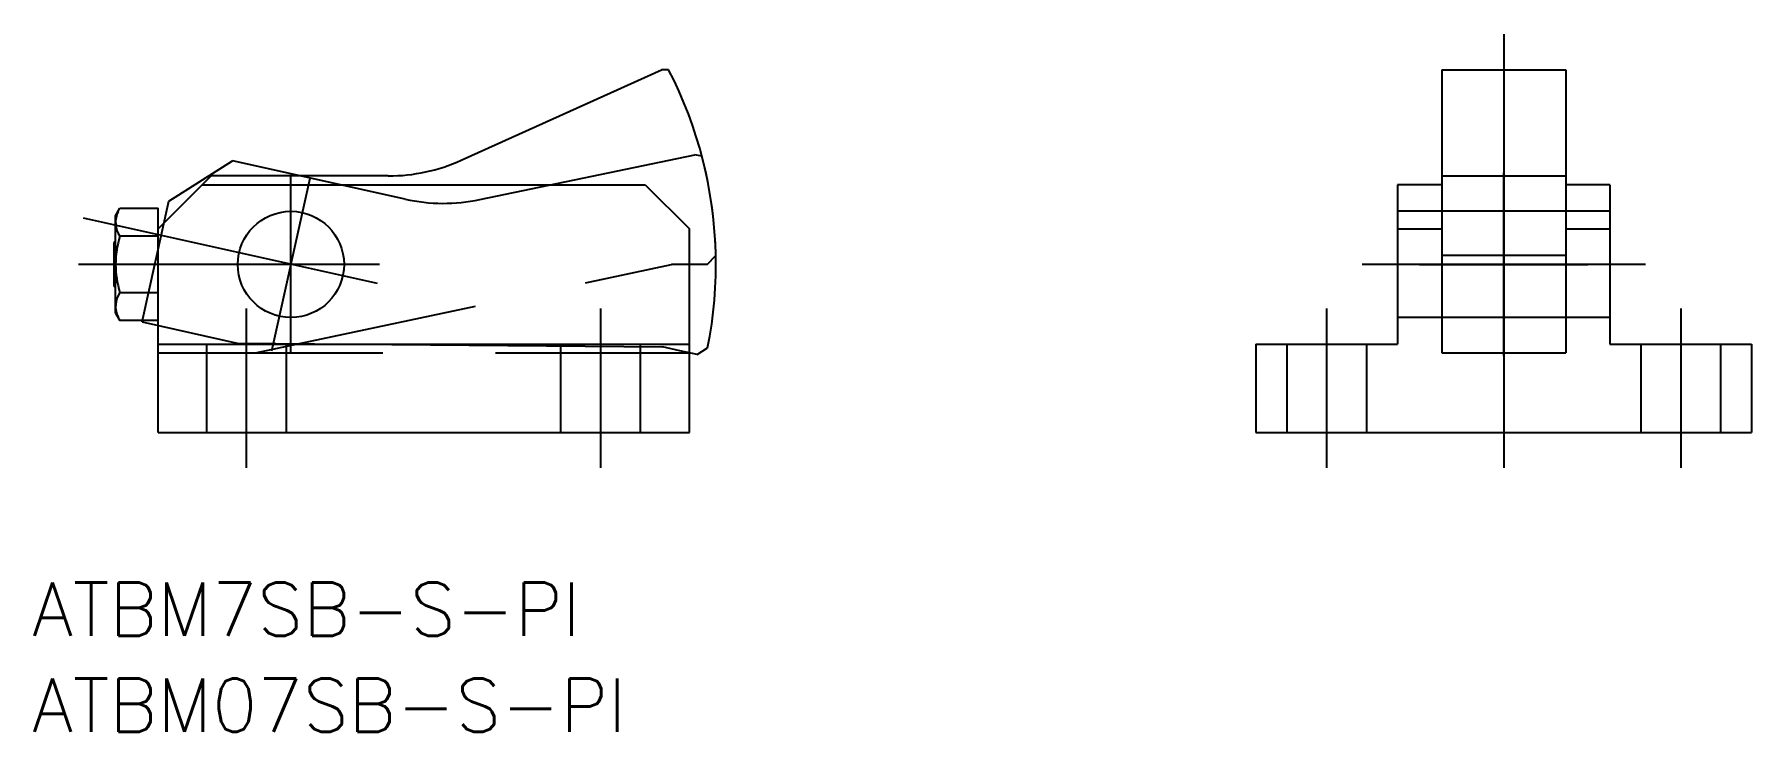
# Model space of a CAD drawing. Extents: x -14.5 to 82.5, y -26.4 to 13.
import ezdxf

# ---------------------------------------------------------------- set-up
doc = ezdxf.new("R2010")
doc.units = 0
for name, pattern in [('CENTER', [50.8, 31.75, -6.35, 6.35, -6.35]), ('DASHED', [19.05, 12.7, -6.35]), ('PHANTOM', [63.5, 31.75, -6.35, 6.35, -6.35, 6.35, -6.35])]:
    doc.linetypes.add(name, pattern=pattern)
doc.layers.get('0').update_dxf_attribs({"linetype": 'CONTINUOUS'})
doc.layers.add('CENTER', color=1, linetype='CENTER')
doc.styles.get("Standard").update_dxf_attribs({"font": 'txt.shx', "height": 3, "bigfont": 'bigfont.shx'})

# ---------------------------------------------------------------- blocks, each defined once
blk = doc.blocks.new('*U4')
at = {"color": 7, "linetype": 'CONTINUOUS'}
blk.add_text('ATBM7SB-S-PI', height=3, dxfattribs=at).set_placement((-14.617, -20.98))
blk = doc.blocks.new('*U5')
at = {"color": 7, "linetype": 'CONTINUOUS'}
blk.add_text('ATBM07SB-S-PI', height=3, dxfattribs=at).set_placement((-14.617, -26.404))

msp = doc.modelspace()

# ---------------------------------------------------------------- linework, layer by layer
at = {"color": 7, "linetype": 'CONTINUOUS'}
for p, q in [((9.619, 5.887), (20.931, 11)), ((21.331, 11), (20.931, 11)), ((64.989, 11), (64.989, -5)), ((64.989, 11), (71.989, 11)), ((71.989, 11), (71.989, -5)), ((-7.5, 2), (-4.5, 5)), ((5.5, 5), (-4.5, 5)), ((-5, 4.5), (20, 4.5)), ((20, 4.5), (22.5, 2)), ((62.489, 4.5), (62.489, -4.5)), ((64.989, 4.5), (62.489, 4.5)), ((74.489, 4.5), (71.989, 4.5)), ((74.489, 4.5), (74.489, -4.5)), ((-9.9, 2.75), (-9.654, 3.175)), ((-9.654, 3.175), (-7.5, 3.175)), ((-7.5, -9.5), (-7.5, 3.175)), ((-9.9, -2.75), (-9.9, 2.75)), ((22.5, -9.5), (22.5, 2)), ((62.489, 2), (64.989, 2)), ((71.989, 2), (74.489, 2)), ((-9.9, 1.33), (-10, 1.23)), ((-10, 1.23), (-10, -1.229)), ((-7.5, 1.588), (-9.654, 1.588)), ((23.5, 0), (22.5, 0)), ((23.5, 0), (23.995, 0.495)), ((71.989, 0.495), (64.989, 0.495)), ((-10, -1.229), (-9.9, -1.329)), ((-9.654, -1.588), (-7.5, -1.588)), ((-9.9, -2.75), (-9.654, -3.175)), ((-7.5, -3.175), (-9.654, -3.175)), ((-7.5, -4.5), (22.5, -4.5)), ((54.489, -4.5), (62.489, -4.5)), ((54.489, -4.5), (54.489, -9.5)), ((74.489, -4.5), (82.489, -4.5)), ((82.489, -4.5), (82.489, -9.5)), ((64.989, -5), (71.989, -5)), ((-7.5, -9.5), (22.5, -9.5)), ((54.489, -9.5), (82.489, -9.5))]:
    msp.add_line(p, q, dxfattribs=at)
at = {"color": 3, "linetype": 'PHANTOM'}
for p, q in [((-6.888, 3.579), (-3.308, 5.857)), ((6.454, 3.688), (-3.308, 5.857)), ((10.667, 3.661), (22.819, 6.198)), ((23.209, 6.111), (22.819, 6.198)), ((-1.085, -4.881), (1.085, 4.881)), ((-8.406, -3.254), (-6.888, 3.579)), ((4.881, -1.085), (-11.714, 2.603)), ((-8.406, -3.254), (-3.037, -4.447)), ((-3.037, -4.447), (20.988, -4.664)), ((21.964, -4.881), (20.988, -4.664)), ((22.94, -5.098), (23.531, -4.722)), ((22.94, -5.098), (21.964, -4.881))]:
    msp.add_line(p, q, dxfattribs=at)
at = {"color": 3, "linetype": 'DASHED'}
for p, q in [((64.989, 5), (71.989, 5)), ((74.489, 3), (62.489, 3)), ((-2, -5), (21.5, 0)), ((22.5, 0), (21.5, 0)), ((74.489, -3), (62.489, -3)), ((-4.75, -9.5), (-4.75, -4.5)), ((-0.25, -9.5), (-0.25, -4.5)), ((15.25, -9.5), (15.25, -4.5)), ((19.75, -9.5), (19.75, -4.5)), ((56.239, -4.5), (56.239, -9.5)), ((60.739, -4.5), (60.739, -9.5)), ((76.239, -4.5), (76.239, -9.5)), ((80.739, -4.5), (80.739, -9.5)), ((-7.5, -5), (22.5, -5))]:
    msp.add_line(p, q, dxfattribs=at)
at = {"color": 3, "linetype": 'CONTINUOUS'}
for p, q in [((-9.9, 1.23), (-10, 1.23)), ((-9.9, -1.229), (-10, -1.229))]:
    msp.add_line(p, q, dxfattribs=at)
at = {"color": 7, "linetype": 'CONTINUOUS'}
msp.add_circle((0, 0), 3, dxfattribs=at)
for centre, radius, start, end in [((0, 0), 24, 1.18156, 27.27961), ((5.5, 15), 10, 270, 294.32079), ((-8.494, 2.382), 1.406, 154.38425, 214.38425), ((-4.646, 0), 5.254, 162.41205, 197.58795), ((-8.494, -2.382), 1.406, 145.61575, 205.61575)]:
    msp.add_arc(centre, radius, start, end, dxfattribs=at)
at = {"color": 3, "linetype": 'PHANTOM'}
for centre, radius, start, end in [((0, 0), 24, 348.65276, 14.75081), ((8.623, 13.45), 10, 257.47119, 281.79198)]:
    msp.add_arc(centre, radius, start, end, dxfattribs=at)
at = {"layer": 'CENTER', "color": 1, "linetype": 'CENTER'}
for p, q in [((68.489, 13), (68.489, -11.5)), ((0, -5), (0, 5)), ((68.489, -5.175), (68.489, 5.175)), ((5, 0), (-12, 0)), ((76.489, 0), (60.489, 0)), ((63.739, 0), (73.239, 0)), ((-2.5, -11.5), (-2.5, -2.5)), ((17.5, -11.5), (17.5, -2.5)), ((58.489, -2.5), (58.489, -11.5)), ((78.489, -2.5), (78.489, -11.5))]:
    msp.add_line(p, q, dxfattribs=at)

# ---------------------------------------------------------------- block references
at = {"color": 7, "linetype": 'CONTINUOUS'}
for name in ['*U4', '*U5']:
    msp.add_blockref(name, (0, 0), dxfattribs=at)

doc.saveas('drawing.dxf')
